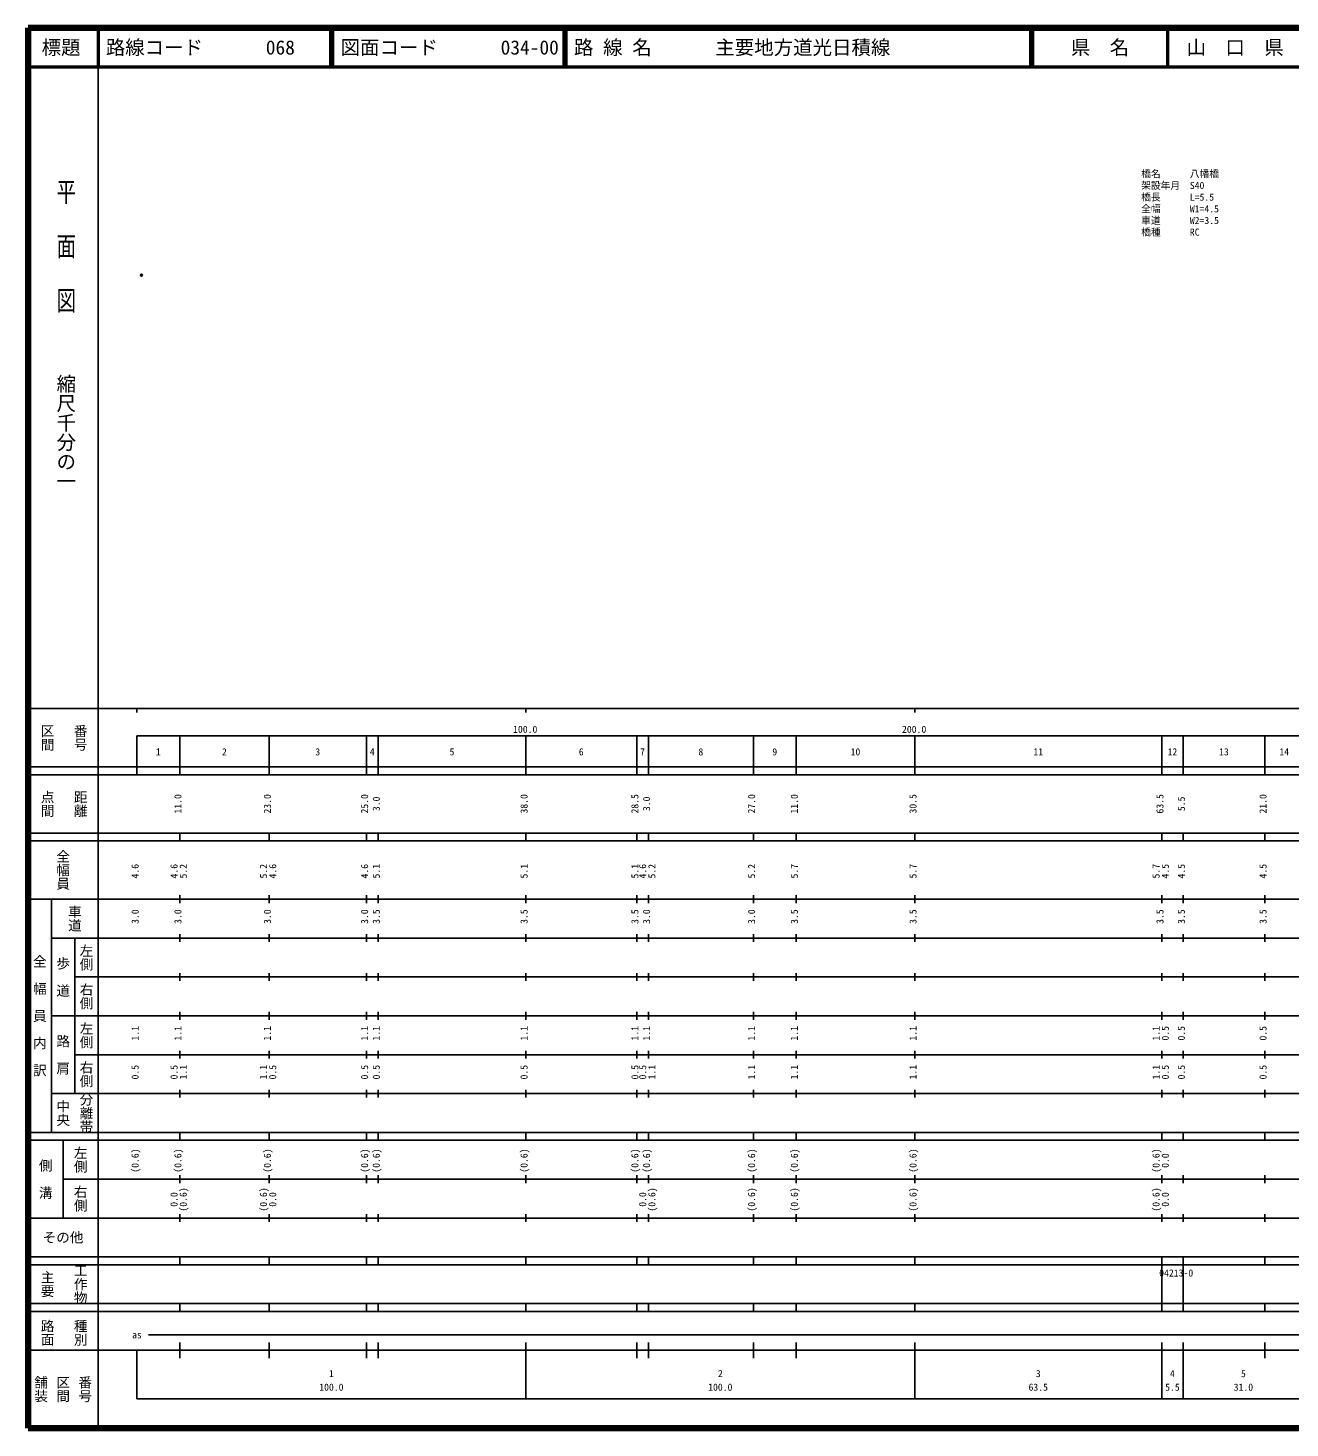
# Model space of a CAD drawing. Units: millimetres on the paper. Extents: x 40 to 680, y 20 to 380.
# Drawn here: x 40 to 364.5, y 20 to 380 of the extents above; entities that cross this region are included whole.
import ezdxf
from ezdxf.enums import TextEntityAlignment as Align

# ---------------------------------------------------------------- set-up
doc = ezdxf.new("R2010")
doc.units = ezdxf.units.MM
doc.header["$PDMODE"] = 32
doc.header["$PDSIZE"] = 0.5
for name, color, linetype in [('M-OTRS', 6, 'Continuous'), ('M-STR-HTXT', 7, 'Continuous'), ('M-TTL-TXT', 7, 'Continuous')]:
    doc.layers.add(name, color=color, linetype=linetype)
for name, color, linetype, lineweight in [('M-TTL', 2, 'Continuous', 140), ('M-TTL-BAND', 7, 'Continuous', 25), ('M-TTL-LINE', 7, 'Continuous', 50)]:
    doc.layers.add(name, color=color, linetype=linetype, lineweight=lineweight)
doc.styles.add('@ＭＳ ゴシック', font='')
doc.styles.add('ＭＳ ゴシック', font='')
doc.styles.get('@ＭＳ ゴシック').set_extended_font_data('@MS Gothic')
doc.styles.get('ＭＳ ゴシック').set_extended_font_data('MS Gothic')

msp = doc.modelspace()

# ---------------------------------------------------------------- linework, layer by layer
at = {"layer": 'M-OTRS'}
msp.add_point((69.152, 316.412), dxfattribs=at)
at = {"layer": 'M-TTL'}
for p, q in [((40, 380), (40, 20)), ((680, 380), (40, 380)), ((40, 20), (680, 20))]:
    msp.add_line(p, q, dxfattribs=at)
at = {"layer": 'M-TTL-BAND'}
for p, q in [((58, 370), (58, 20)), ((40, 205), (579, 205)), ((68, 205), (68, 204)), ((168, 205), (168, 204)), ((268, 205), (268, 204)), ((68, 198), (579, 198)), ((68, 198), (68, 188)), ((79, 188), (79, 198)), ((102, 188), (102, 198)), ((127, 188), (127, 198)), ((130, 188), (130, 198)), ((168, 188), (168, 198)), ((196.5, 188), (196.5, 198)), ((199.5, 188), (199.5, 198)), ((226.5, 188), (226.5, 198)), ((237.5, 188), (237.5, 198)), ((268, 188), (268, 198)), ((331.5, 188), (331.5, 198)), ((337, 188), (337, 198)), ((358, 188), (358, 198)), ((40, 190), (579, 190)), ((40, 188), (579, 188)), ((40, 173), (579, 173)), ((79, 171), (79, 173)), ((102, 171), (102, 173)), ((127, 171), (127, 173)), ((130, 171), (130, 173)), ((168, 171), (168, 173)), ((196.5, 171), (196.5, 173)), ((199.5, 171), (199.5, 173)), ((226.5, 171), (226.5, 173)), ((237.5, 171), (237.5, 173)), ((268, 171), (268, 173)), ((331.5, 171), (331.5, 173)), ((337, 171), (337, 173)), ((358, 171), (358, 173)), ((40, 171), (579, 171)), ((40, 156), (579, 156)), ((46, 96), (46, 156)), ((79, 155), (79, 157)), ((102, 155), (102, 157)), ((127, 155), (127, 157)), ((130, 155), (130, 157)), ((168, 155), (168, 157)), ((196.5, 155), (196.5, 157)), ((199.5, 155), (199.5, 157)), ((226.5, 155), (226.5, 157)), ((237.5, 155), (237.5, 157)), ((268, 155), (268, 157)), ((331.5, 155), (331.5, 157)), ((337, 155), (337, 157)), ((358, 155), (358, 157)), ((46, 146), (579, 146)), ((52, 146), (52, 106)), ((79, 145), (79, 147)), ((102, 145), (102, 147)), ((127, 145), (127, 147)), ((130, 145), (130, 147)), ((168, 145), (168, 147)), ((196.5, 145), (196.5, 147)), ((199.5, 145), (199.5, 147)), ((226.5, 145), (226.5, 147)), ((237.5, 145), (237.5, 147)), ((268, 145), (268, 147)), ((331.5, 145), (331.5, 147)), ((337, 145), (337, 147)), ((358, 145), (358, 147)), ((79, 135), (79, 137)), ((102, 135), (102, 137)), ((127, 135), (127, 137)), ((130, 135), (130, 137)), ((168, 135), (168, 137)), ((196.5, 135), (196.5, 137)), ((199.5, 135), (199.5, 137)), ((226.5, 135), (226.5, 137)), ((237.5, 135), (237.5, 137)), ((268, 135), (268, 137)), ((331.5, 135), (331.5, 137)), ((337, 135), (337, 137)), ((358, 135), (358, 137)), ((52, 136), (579, 136)), ((46, 126), (579, 126)), ((79, 125), (79, 127)), ((102, 125), (102, 127)), ((127, 125), (127, 127)), ((130, 125), (130, 127)), ((168, 125), (168, 127)), ((196.5, 125), (196.5, 127)), ((199.5, 125), (199.5, 127)), ((226.5, 125), (226.5, 127)), ((237.5, 125), (237.5, 127)), ((268, 125), (268, 127)), ((331.5, 125), (331.5, 127)), ((337, 125), (337, 127)), ((358, 125), (358, 127)), ((52, 116), (579, 116)), ((79, 115), (79, 117)), ((102, 115), (102, 117)), ((127, 115), (127, 117)), ((130, 115), (130, 117)), ((168, 115), (168, 117)), ((196.5, 115), (196.5, 117)), ((199.5, 115), (199.5, 117)), ((226.5, 115), (226.5, 117)), ((237.5, 115), (237.5, 117)), ((268, 115), (268, 117)), ((331.5, 115), (331.5, 117)), ((337, 115), (337, 117)), ((358, 115), (358, 117)), ((46, 106), (579, 106)), ((79, 105), (79, 107)), ((102, 105), (102, 107)), ((127, 105), (127, 107)), ((130, 105), (130, 107)), ((168, 105), (168, 107)), ((196.5, 105), (196.5, 107)), ((199.5, 105), (199.5, 107)), ((226.5, 105), (226.5, 107)), ((237.5, 105), (237.5, 107)), ((268, 105), (268, 107)), ((331.5, 105), (331.5, 107)), ((337, 105), (337, 107)), ((358, 105), (358, 107)), ((40, 96), (579, 96)), ((40, 94), (579, 94)), ((49, 94), (49, 74)), ((79, 94), (79, 96)), ((102, 94), (102, 96)), ((127, 94), (127, 96)), ((130, 94), (130, 96)), ((168, 94), (168, 96)), ((196.5, 94), (196.5, 96)), ((199.5, 94), (199.5, 96)), ((226.5, 94), (226.5, 96)), ((237.5, 94), (237.5, 96)), ((268, 94), (268, 96)), ((331.5, 94), (331.5, 96)), ((337, 94), (337, 96)), ((358, 94), (358, 96)), ((49, 84), (579, 84)), ((79, 83), (79, 85)), ((102, 83), (102, 85)), ((127, 83), (127, 85)), ((130, 83), (130, 85)), ((168, 83), (168, 85)), ((196.5, 83), (196.5, 85)), ((199.5, 83), (199.5, 85)), ((226.5, 83), (226.5, 85)), ((237.5, 83), (237.5, 85)), ((268, 83), (268, 85)), ((331.5, 83), (331.5, 85)), ((337, 83), (337, 85)), ((358, 83), (358, 85)), ((40, 74), (579, 74)), ((79, 73), (79, 75)), ((102, 73), (102, 75)), ((127, 73), (127, 75)), ((130, 73), (130, 75)), ((168, 73), (168, 75)), ((196.5, 73), (196.5, 75)), ((199.5, 73), (199.5, 75)), ((226.5, 73), (226.5, 75)), ((237.5, 73), (237.5, 75)), ((268, 73), (268, 75)), ((331.5, 73), (331.5, 75)), ((337, 73), (337, 75)), ((358, 73), (358, 75)), ((40, 64), (579, 64)), ((40, 62), (579, 62)), ((79, 62), (79, 64)), ((102, 62), (102, 64)), ((127, 62), (127, 64)), ((130, 62), (130, 64)), ((168, 62), (168, 64)), ((196.5, 62), (196.5, 64)), ((199.5, 62), (199.5, 64)), ((226.5, 62), (226.5, 64)), ((237.5, 62), (237.5, 64)), ((268, 62), (268, 64)), ((331.5, 62), (331.5, 64)), ((331.5, 52), (331.5, 62)), ((337, 62), (337, 64)), ((337, 52), (337, 62)), ((358, 62), (358, 64)), ((40, 52), (579, 52)), ((79, 50), (79, 52)), ((102, 50), (102, 52)), ((127, 50), (127, 52)), ((130, 50), (130, 52)), ((168, 50), (168, 52)), ((196.5, 50), (196.5, 52)), ((199.5, 50), (199.5, 52)), ((226.5, 50), (226.5, 52)), ((237.5, 50), (237.5, 52)), ((268, 50), (268, 52)), ((331.5, 50), (331.5, 52)), ((337, 50), (337, 52)), ((358, 50), (358, 52)), ((40, 50), (579, 50)), ((71, 44), (565, 44)), ((40, 40), (579, 40)), ((68, 40), (68, 27.5)), ((79, 38), (79, 42)), ((102, 38), (102, 42)), ((127, 38), (127, 42)), ((130, 38), (130, 42)), ((168, 27.5), (168, 42)), ((196.5, 38), (196.5, 42)), ((199.5, 38), (199.5, 42)), ((226.5, 38), (226.5, 42)), ((237.5, 38), (237.5, 42)), ((268, 27.5), (268, 42)), ((331.5, 27.5), (331.5, 42)), ((337, 27.5), (337, 42)), ((358, 38), (358, 42)), ((68, 27.5), (579, 27.5))]:
    msp.add_line(p, q, dxfattribs=at)
at = {"layer": 'M-TTL-LINE'}
for p, q in [((58, 380), (58, 370)), ((117.75, 380), (117.75, 370)), ((118.25, 380), (118.25, 370)), ((177.75, 380), (177.75, 370)), ((178.25, 380), (178.25, 370)), ((297.75, 380), (297.75, 370)), ((298.25, 380), (298.25, 370)), ((333, 380), (333, 370)), ((40, 370), (680, 370))]:
    msp.add_line(p, q, dxfattribs=at)

# ---------------------------------------------------------------- texts
at = {"layer": 'M-STR-HTXT', "style": 'ＭＳ ゴシック'}
for s, p in [('橋名\u3000\u3000\u3000八幡橋', (326.227, 341.044)), ('架設年月\u3000S40', (326.227, 338.044)), ('橋長\u3000\u3000\u3000L=5.5', (326.227, 335.044)), ('全幅\u3000\u3000\u3000W1=4.5', (326.227, 332.044)), ('車道\u3000\u3000\u3000W2=3.5', (326.227, 329.044)), ('橋種\u3000\u3000\u3000RC', (326.227, 326.044))]:
    msp.add_text(s, height=1.833, dxfattribs=at).set_placement(p, align=Align.BOTTOM_LEFT)
at = {"layer": 'M-TTL-BAND', "style": '@ＭＳ ゴシック', "width": 1.4}
msp.add_text('平  面  図', height=3.666, rotation=270, dxfattribs=at).set_placement((49.777, 306.475), align=Align.MIDDLE_RIGHT)
at = {"layer": 'M-TTL-BAND', "style": '@ＭＳ ゴシック'}
msp.add_text('縮尺千分の一', height=3.666, rotation=270, dxfattribs=at).set_placement((49.777, 261.03), align=Align.MIDDLE_RIGHT)
for s, p in [('区間', (45, 197.5)), ('番号', (53.5, 197.5)), ('点間', (45, 180.5)), ('距離', (53.5, 180.5)), ('全幅員', (49, 163.5)), ('車道', (52, 151)), ('左側', (55, 141)), ('全\u3000幅\u3000員\u3000内\u3000訳', (43, 126)), ('歩\u3000道', (49, 136)), ('右側', (55, 131)), ('左側', (55, 121)), ('路\u3000肩', (49, 116)), ('右側', (55, 111)), ('分離帯', (55, 101)), ('中央', (49, 101)), ('左側', (53.5, 89)), ('側\u3000溝', (44.5, 84)), ('右側', (53.5, 79)), ('工作物', (53.5, 57)), ('主要', (45, 57)), ('路面', (45, 44.5)), ('種別', (53.5, 44.5)), ('舗装', (43.333, 30)), ('区間', (49, 30)), ('番号', (54.667, 30))]:
    msp.add_text(s, height=2.566, rotation=270, dxfattribs=at).set_placement(p, align=Align.MIDDLE_CENTER)
at = {"layer": 'M-TTL-BAND', "style": 'ＭＳ ゴシック'}
for s, p in [('100.0', (167.844, 198.195)), ('200.0', (267.844, 198.195)), ('1', (73.5, 192.405)), ('2', (90.5, 192.405)), ('3', (114.5, 192.405)), ('4', (128.5, 192.405)), ('5', (149, 192.405)), ('6', (182.25, 192.405)), ('7', (198, 192.405)), ('8', (213, 192.405)), ('9', (232, 192.405)), ('10', (252.75, 192.405)), ('11', (299.75, 192.405)), ('12', (334.25, 192.405)), ('13', (347.5, 192.405)), ('14', (363, 192.405)), ('as', (68, 42.5)), ('1', (118, 32.523)), ('2', (218, 32.523)), ('3', (299.75, 32.523)), ('4', (334.25, 32.523)), ('5', (352.5, 32.523)), ('100.0', (118, 29.033)), ('100.0', (218, 29.033)), ('63.5', (299.75, 29.033)), ('5.5', (334.25, 29.033)), ('31.0', (352.5, 29.033))]:
    msp.add_text(s, height=1.833, dxfattribs=at).set_placement(p, align=Align.BOTTOM_CENTER)
for s, p in [('11.0', (80, 180.5)), ('23.0', (103, 180.5)), ('25.0', (128, 180.5)), ('3.0', (131, 180.5)), ('38.0', (169, 180.5)), ('28.5', (197.5, 180.5)), ('3.0', (200.5, 180.5)), ('27.0', (227.5, 180.5)), ('11.0', (238.5, 180.5)), ('30.5', (269, 180.5)), ('63.5', (332.5, 180.5)), ('5.5', (338, 180.5)), ('21.0', (359, 180.5)), ('4.6', (69, 163.174)), ('4.6', (79, 163.174)), ('5.2', (81.37, 163.174)), ('5.2', (102, 163.174)), ('4.6', (104.37, 163.174)), ('4.6', (128, 163.174)), ('5.1', (131, 163.174)), ('5.1', (169, 163.174)), ('5.1', (197.5, 163.174)), ('4.6', (199.5, 163.174)), ('5.2', (201.87, 163.174)), ('5.2', (227.5, 163.174)), ('5.7', (238.5, 163.174)), ('5.7', (269, 163.174)), ('5.7', (331.5, 163.174)), ('4.5', (333.87, 163.174)), ('4.5', (338, 163.174)), ('4.5', (359, 163.174)), ('3.0', (69, 151.5)), ('3.0', (80, 151.5)), ('3.0', (103, 151.5)), ('3.0', (128, 151.5)), ('3.5', (131, 151.5)), ('3.5', (169, 151.5)), ('3.5', (197.5, 151.5)), ('3.0', (200.5, 151.5)), ('3.0', (227.5, 151.5)), ('3.5', (238.5, 151.5)), ('3.5', (269, 151.5)), ('3.5', (332.5, 151.5)), ('3.5', (338, 151.5)), ('3.5', (359, 151.5)), ('1.1', (69, 121.5)), ('1.1', (80, 121.5)), ('1.1', (103, 121.5)), ('1.1', (128, 121.5)), ('1.1', (131, 121.5)), ('1.1', (169, 121.5)), ('1.1', (197.5, 121.5)), ('1.1', (200.5, 121.5)), ('1.1', (227.5, 121.5)), ('1.1', (238.5, 121.5)), ('1.1', (269, 121.5)), ('1.1', (331.5, 121.5)), ('0.5', (333.87, 121.5)), ('0.5', (338, 121.5)), ('0.5', (359, 121.5)), ('0.5', (69, 111.5)), ('0.5', (79, 111.5)), ('1.1', (81.37, 111.5)), ('1.1', (102, 111.5)), ('0.5', (104.37, 111.5)), ('0.5', (128, 111.5)), ('0.5', (131, 111.5)), ('0.5', (169, 111.5)), ('0.5', (197.5, 111.5)), ('0.5', (199.5, 111.5)), ('1.1', (201.87, 111.5)), ('1.1', (227.5, 111.5)), ('1.1', (238.5, 111.5)), ('1.1', (269, 111.5)), ('1.1', (331.5, 111.5)), ('0.5', (333.87, 111.5)), ('0.5', (338, 111.5)), ('0.5', (359, 111.5)), ('(0.6)', (69, 88.764)), ('(0.6)', (80, 88.764)), ('(0.6)', (103, 88.764)), ('(0.6)', (128, 88.764)), ('(0.6)', (131, 88.764)), ('(0.6)', (169, 88.764)), ('(0.6)', (197.5, 88.764)), ('(0.6)', (200.5, 88.764)), ('(0.6)', (227.5, 88.764)), ('(0.6)', (238.5, 88.764)), ('(0.6)', (269, 88.764)), ('(0.6)', (331.5, 88.764)), ('0.0', (333.87, 88.764)), ('0.0', (79, 78.764)), ('(0.6)', (81.37, 78.764)), ('(0.6)', (102, 78.764)), ('0.0', (104.37, 78.764)), ('0.0', (199.5, 78.764)), ('(0.6)', (201.87, 78.764)), ('(0.6)', (227.5, 78.764)), ('(0.6)', (238.5, 78.764)), ('(0.6)', (269, 78.764)), ('(0.6)', (331.5, 78.764)), ('0.0', (333.87, 78.764))]:
    msp.add_text(s, height=1.833, rotation=90, dxfattribs=at).set_placement(p, align=Align.BOTTOM_CENTER)
msp.add_text('その他', height=2.566, dxfattribs=at).set_placement((49, 69), align=Align.MIDDLE_CENTER)
msp.add_text('04213-0', height=1.833, dxfattribs=at).set_placement((330.857, 58.405), align=Align.BOTTOM_LEFT)
at = {"layer": 'M-TTL-TXT', "style": 'ＭＳ ゴシック'}
for s, p in [('標題', (48.5, 375)), ('県\u3000名', (315.625, 375)), ('山\u3000口\u3000県', (350.375, 375))]:
    msp.add_text(s, height=3.666, dxfattribs=at).set_placement(p, align=Align.MIDDLE_CENTER)
for s, p in [('路線コード', (60, 375)), ('068', (101.142, 375)), ('068', (101.142, 375)), ('068', (101.142, 375)), ('図面コード', (120.38, 375)), ('034-00', (161.521, 375)), ('路 線 名', (180.38, 375)), ('主要地方道光日積線', (216.734, 375))]:
    msp.add_text(s, height=3.666, dxfattribs=at).set_placement(p, align=Align.MIDDLE_LEFT)

doc.saveas('drawing.dxf')
